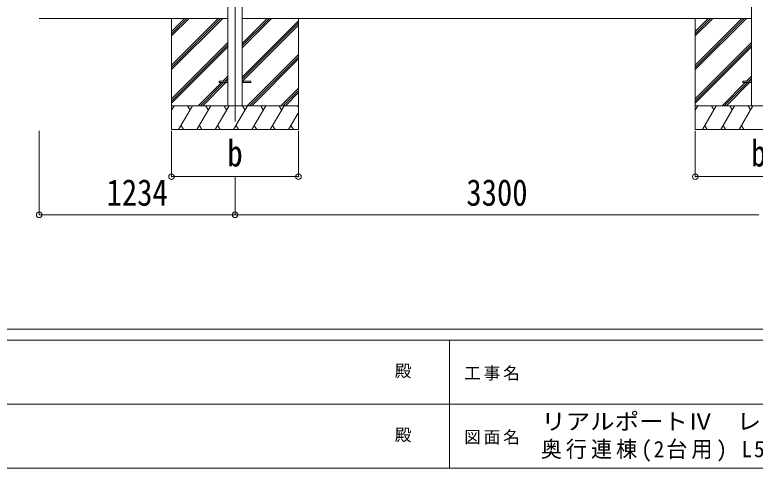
# Model space of a CAD drawing. Units: millimetres at full size. Extents: x -9783 to 9892, y -6828 to 6752.
# Drawn here: x -3208 to 1457, y -6828 to -3974 of the extents above; entities that cross this region are included whole.
import ezdxf
from ezdxf.enums import TextEntityAlignment as Align

# ---------------------------------------------------------------- set-up
doc = ezdxf.new("R2010")
doc.units = ezdxf.units.MM
doc.header["$LTSCALE"] = 35
doc.header["$PDMODE"] = 32
doc.header["$PDSIZE"] = 35
for name, color, linetype, lineweight in [('0-0_0', 7, 'Continuous', 9), ('0-1_本体', 4, 'Continuous', 9), ('0-2_部品', 7, 'Continuous', 9), ('0-8_PARTS2', 2, 'Continuous', 9), ('0-A_寸法', 6, 'Continuous', 9), ('F-0_240', 7, 'Continuous', 9)]:
    doc.layers.add(name, color=color, linetype=linetype, lineweight=lineweight)
doc.styles.add('ＭＳ ゴシック', font='')
doc.styles.get('ＭＳ ゴシック').set_extended_font_data('MS Gothic')

msp = doc.modelspace()

# ---------------------------------------------------------------- linework, layer by layer
at = {"layer": '0-0_0'}
for p, q in [((-3054.64, -3996.32), (-1865.84, -3996.32)), ((-2220.64, -3996.32), (-2220.64, -4696.32)), ((-2220.64, -4290.49), (-1926.46, -3996.32)), ((-2220.64, -4304.64), (-1912.32, -3996.32)), ((-2220.64, -4318.78), (-1898.18, -3996.32)), ((-2220.64, -4106.65), (-2110.31, -3996.32)), ((-2220.64, -4092.51), (-2124.45, -3996.32)), ((-2220.64, -4078.36), (-2138.6, -3996.32)), ((-1775.44, -4181.95), (-1589.81, -3996.32)), ((-1775.44, -4167.81), (-1603.95, -3996.32)), ((-1775.44, -4153.66), (-1618.1, -3996.32)), ((-1775.44, -3996.32), (1434.16, -3996.32)), ((-1775.44, -4365.79), (-1420.64, -4011)), ((-1420.64, -3996.32), (-1420.64, -4696.32)), ((1079.36, -3996.32), (1079.36, -4696.32)), ((1079.36, -4290.49), (1373.54, -3996.32)), ((1079.36, -4304.64), (1387.68, -3996.32)), ((1079.36, -4318.78), (1401.82, -3996.32)), ((1079.36, -4106.65), (1189.69, -3996.32)), ((1079.36, -4092.51), (1175.55, -3996.32)), ((1079.36, -4078.36), (1161.4, -3996.32)), ((-1775.44, -4379.94), (-1420.64, -4025.14)), ((-1773.18, -4391.82), (-1420.64, -4039.28)), ((-2220.64, -4502.63), (-1865.84, -4147.83)), ((1079.36, -4502.63), (1434.16, -4147.83)), ((-2220.64, -4516.77), (-1865.84, -4161.97)), ((-2220.64, -4530.91), (-1865.84, -4176.11)), ((1079.36, -4516.77), (1434.16, -4161.97)), ((1079.36, -4530.91), (1434.16, -4176.11)), ((-1743.84, -4546.32), (-1420.64, -4223.13)), ((-1729.69, -4546.32), (-1420.64, -4237.27)), ((-1715.55, -4546.32), (-1420.64, -4251.41)), ((-1897.7, -4391.82), (-1865.84, -4359.96)), ((-1883.56, -4391.82), (-1865.84, -4374.1)), ((1402.3, -4391.82), (1434.16, -4359.96)), ((1416.44, -4391.82), (1434.16, -4374.1)), ((-2052.2, -4546.32), (-1906.7, -4400.82)), ((-2038.06, -4546.32), (-1892.56, -4400.82)), ((-2023.92, -4546.32), (-1878.42, -4400.82)), ((-1869.42, -4391.82), (-1865.84, -4388.24)), ((1247.8, -4546.32), (1393.3, -4400.82)), ((1261.94, -4546.32), (1407.44, -4400.82)), ((1276.08, -4546.32), (1421.58, -4400.82)), ((1430.58, -4391.82), (1434.16, -4388.24)), ((-1531.7, -4546.32), (-1420.64, -4435.26)), ((-1517.56, -4546.32), (-1420.64, -4449.4)), ((-1503.42, -4546.32), (-1420.64, -4463.54)), ((-1420.64, -4546.32), (-2220.64, -4546.32)), ((-2220.64, -4573.82), (-2204.76, -4546.32)), ((-2175.9, -4696.32), (-2089.29, -4546.32)), ((-2104.29, -4572.3), (-2119.3, -4546.32)), ((-2060.43, -4696.32), (-1973.82, -4546.32)), ((-1988.83, -4572.3), (-2003.83, -4546.32)), ((-1944.96, -4696.32), (-1858.35, -4546.32)), ((-1873.36, -4572.3), (-1888.36, -4546.32)), ((-1829.49, -4696.32), (-1742.88, -4546.32)), ((-1757.88, -4572.3), (-1772.89, -4546.32)), ((-1714.02, -4696.32), (-1627.41, -4546.32)), ((-1642.41, -4572.3), (-1657.41, -4546.32)), ((-1598.55, -4696.32), (-1511.94, -4546.32)), ((-1541.94, -4546.32), (-1526.94, -4572.3)), ((-1426.47, -4546.32), (-1420.64, -4556.42)), ((1879.36, -4546.32), (1079.36, -4546.32)), ((1079.36, -4573.82), (1095.24, -4546.32)), ((1124.1, -4696.32), (1210.71, -4546.32)), ((1195.71, -4572.3), (1180.7, -4546.32)), ((1239.57, -4696.32), (1326.18, -4546.32)), ((1311.17, -4572.3), (1296.17, -4546.32)), ((1355.04, -4696.32), (1441.65, -4546.32)), ((1426.64, -4572.3), (1411.64, -4546.32)), ((-1483.08, -4696.32), (-1420.64, -4588.18)), ((-2220.64, -4696.32), (-1420.64, -4696.32)), ((-2160.9, -4670.34), (-2145.9, -4696.32)), ((-2045.43, -4670.34), (-2030.43, -4696.32)), ((-1929.96, -4670.34), (-1914.96, -4696.32)), ((-1814.49, -4670.34), (-1799.49, -4696.32)), ((-1699.02, -4670.34), (-1684.02, -4696.32)), ((-1583.55, -4670.34), (-1568.55, -4696.32)), ((-1468.08, -4670.34), (-1453.08, -4696.32)), ((1079.36, -4696.32), (1879.36, -4696.32)), ((1139.1, -4670.34), (1154.1, -4696.32)), ((1254.57, -4670.34), (1269.57, -4696.32)), ((1370.04, -4670.34), (1385.04, -4696.32))]:
    msp.add_line(p, q, dxfattribs=at)
at = {"layer": '0-1_本体'}
for p, q in [((-1865.84, -1369.51), (-1865.84, -4545.87)), ((-1775.44, -1369.51), (-1775.44, -4545.89)), ((1434.16, -1369.51), (1434.16, -4545.89))]:
    msp.add_line(p, q, dxfattribs=at)
at = {"layer": '0-2_部品', "color": 4}
for p, q in [((-1920.64, -4391.82), (-1920.64, -4400.82)), ((-1865.84, -4391.82), (-1920.64, -4391.82)), ((-1865.84, -4400.82), (-1920.64, -4400.82)), ((-1721.04, -4391.82), (-1775.84, -4391.82)), ((1379.36, -4391.82), (1379.36, -4400.82)), ((1434.16, -4391.82), (1379.36, -4391.82)), ((1434.16, -4400.82), (1379.36, -4400.82))]:
    msp.add_line(p, q, dxfattribs=at)
msp.add_lwpolyline([(-1721.04, -4391.82), (-1721.04, -4400.82), (-1775.84, -4400.82)], dxfattribs=at)
at = {"layer": '0-8_PARTS2'}
msp.add_line((-1820.64, -1396.32), (-1820.64, -4646.32), dxfattribs=at)
at = {"layer": '0-A_寸法'}
for p, q in [((-3054.64, -5232.68), (-3054.64, -4703.74)), ((-2220.64, -4992.7), (-2220.64, -4703.74)), ((-1420.64, -4992.7), (-1420.64, -4703.74)), ((1079.36, -4992.7), (1079.36, -4703.74)), ((-2220.64, -4992.7), (-1420.64, -4992.7)), ((-1820.64, -5232.68), (-1820.64, -4992.7)), ((1079.36, -4992.7), (1879.36, -4992.7)), ((-3054.64, -5232.68), (-1820.64, -5232.68)), ((-1820.64, -5232.68), (1479.36, -5232.68))]:
    msp.add_line(p, q, dxfattribs=at)
for p in [(-2220.64, -4992.7), (-1420.64, -4992.7), (1079.36, -4992.7), (-3054.64, -5232.68), (-1820.64, -5232.68)]:
    msp.add_point(p, dxfattribs=at)
at = {"layer": 'F-0_240', "color": 5}
for p, q in [((-9783.03, -5953.1), (9396.97, -5953.1)), ((-9783.03, -6023.1), (6285.75, -6023.1)), ((-469.25, -6023.1), (-469.25, -6828.1)), ((-3969.25, -6425.6), (3205.75, -6425.6)), ((-9783.03, -6828.1), (9396.97, -6828.1))]:
    msp.add_line(p, q, dxfattribs=at)

# ---------------------------------------------------------------- texts
at = {"layer": '0-A_寸法', "color": 7, "style": 'ＭＳ ゴシック', "width": 0.85}
for s, p in [('b', (-1868.77, -4978.33)), ('b', (1431.23, -4978.33)), ('1234', (-2630.14, -5225.68)), ('3300', (-363.14, -5225.68))]:
    msp.add_text(s, height=166.8, dxfattribs=at).set_placement(p, align=Align.BOTTOM_LEFT)
at = {"layer": 'F-0_240', "style": 'ＭＳ ゴシック'}
for p in [(-814.24, -6276.85), (-814.24, -6679.35)]:
    msp.add_text('殿', height=76.98, dxfattribs=at).set_placement(p, align=Align.BOTTOM_LEFT)
at = {"layer": 'F-0_240', "style": 'ＭＳ ゴシック', "width": 1.1}
msp.add_text('リアルポートⅣ\u3000レギュラータイプ', height=102.6, dxfattribs=at).set_placement((109.35, -6616.22), align=Align.BOTTOM_LEFT)
at = {"layer": 'F-0_240', "attachment_point": 7, "style": 'ＭＳ ゴシック'}
for s, insert, char_height in [('\\T1.17;工事名', (-376.96, -6276.85), 76.98), ('\\T1.17;図面名', (-376.96, -6679.35), 76.98), ('\\T1.19;\\W0.95;奥行連棟(2台用)\\~L57+57-W25\\~ロング柱', (105.77, -6786.55), 102.6)]:
    msp.add_mtext(s, dxfattribs=dict(at, insert=insert, char_height=char_height))

doc.saveas('drawing.dxf')
